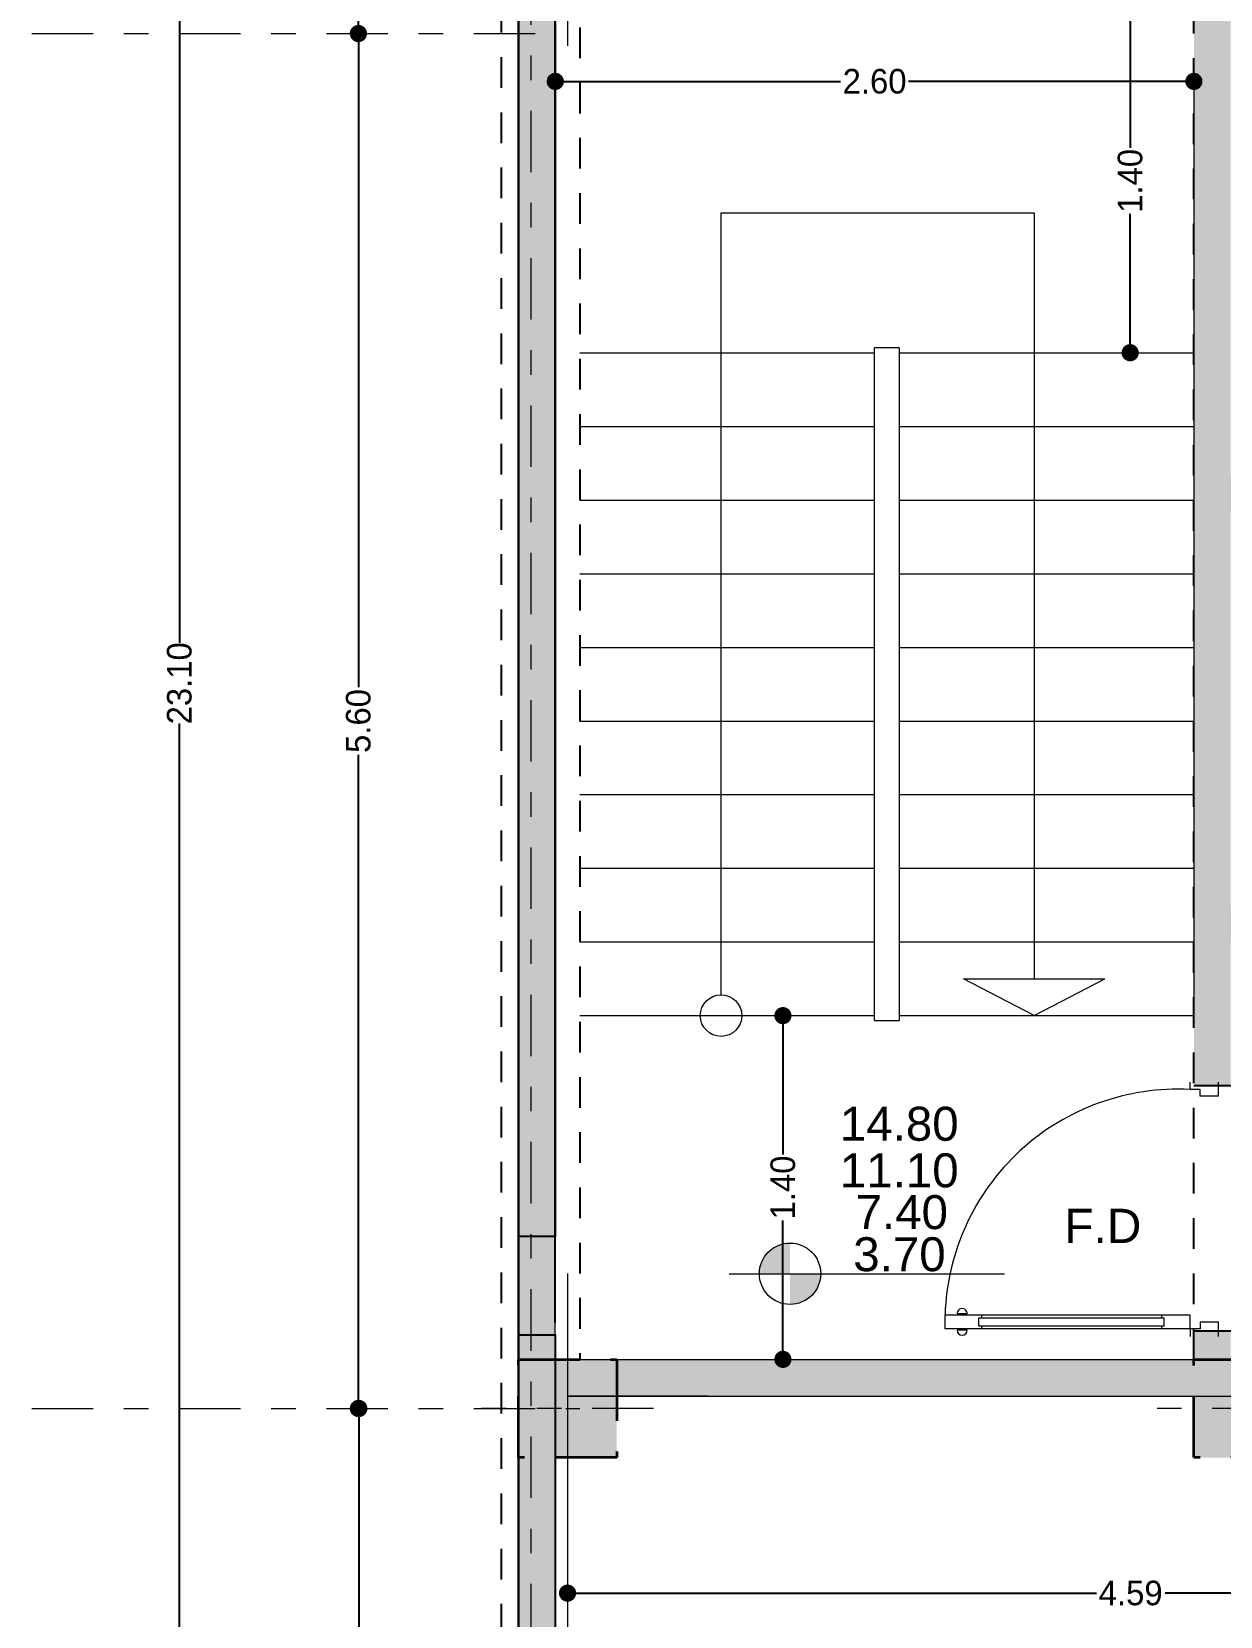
# Model space of a CAD drawing. Header units: inches. Extents: x 555 to 673, y 44 to 86.
# Drawn here: x 650.98 to 655.82, y 63.87 to 70.32 of the extents above; entities that cross this region are included whole.
import ezdxf

# ---------------------------------------------------------------- set-up
doc = ezdxf.new("R2010")
doc.units = ezdxf.units.IN
doc.header["$MEASUREMENT"] = 0
doc.linetypes.add('DASHDOT2', pattern=[0.5, 0.25, -0.125, 0, -0.125])
doc.linetypes.add('HIDDEN2', pattern=[0.1875, 0.125, -0.0625])
for name, color, linetype, lineweight in [('ax', 252, 'DASHDOT2', 0), ('column', 173, 'Continuous', 35), ('cul', 173, 'Continuous', 35), ('dim', 142, 'Continuous', 5), ('door', 17, 'Continuous', 0), ('MUEBLE', 136, 'Continuous', 0)]:
    doc.layers.add(name, color=color, linetype=linetype, lineweight=lineweight)
doc.layers.add('text', color=252, linetype='Continuous')
doc.styles.add('Roman', font='BOD_CR.TTF')
doc.styles.get("Standard").update_dxf_attribs({"font": 'arial.ttf'})
doc.dimstyles.new('Dakheli', dxfattribs={"dimtxt": 0.1, "dimasz": 0.07, "dimexe": 0, "dimexo": 0.2135, "dimgap": 0.05, "dimtad": 0, "dimzin": 4, "dimdsep": 46, "dimtxsty": 'Roman', "dimblk": 'DOT', "dimcen": 0.092, "dimse1": 1, "dimse2": 1, "dimclrd": 251, "dimclre": 252, "dimclrt": 1, "dimadec": 0, "dimazin": 0, "dimtfac": 1, "dimtmove": 2, "dimatfit": 3, "dimldrblk": 'ORIGIN2', "dimfxl": 1, "dimfxlon": 1, "dimtolj": 1, "dimtzin": 0, "dimarcsym": 0})

# ---------------------------------------------------------------- blocks, each defined once
blk = doc.blocks.new('c40')
at = {"layer": 'cul', "linetype": 'DASHDOT2', "lineweight": 9}
h = blk.add_hatch(color=253, dxfattribs=at)
h.set_gradient(color1=(173, 173, 173), color2=(173, 173, 173), one_color=1, tint=0.6800000071525574, name='SPHERICAL')
h.paths.add_polyline_path([(0, 0.4), (-0.3999999999999986, 0.4), (-0.3999999999999986, 0), (0, 0)])
at = {"layer": 'cul', "color": 7, "linetype": 'DASHDOT2', "lineweight": 9}
for p, q in [((-0.2000000000000028, -0.15), (-0.2000000000000028, 0.55)), ((-0.5499999999999972, 0.2), (0.1499999999999986, 0.2))]:
    blk.add_line(p, q, dxfattribs=at)
at = {"layer": 'cul', "color": 7, "linetype": 'DASHDOT2'}
blk.add_lwpolyline([(0, 0.4), (-0.3999999999999986, 0.4), (-0.3999999999999986, 0), (0, 0)], close=True, dxfattribs=at)
blk = doc.blocks.new('_Dot')
at = {"color": 0, "linetype": 'ByBlock', "lineweight": -2}
blk.add_line((-0.5, 0), (-1, 0), dxfattribs=at)
at = {"color": 0, "linetype": 'ByBlock', "const_width": 0.5}
blk.add_lwpolyline([(-0.25, 0, 1), (0.25, 0, 1)], format="xyb", close=True, dxfattribs=at)
blk = doc.blocks.new('*D117')
at = {"layer": 'Defpoints', "color": 0, "transparency": 16777216}
for p in [(655.4524267860513, 70.41677466344007), (655.487767538618, 70.41677466344007), (655.4877675386181, 69.01677466344)]:
    blk.add_point(p, dxfattribs=at)
at = {"layer": 'dim', "color": 251, "lineweight": -2, "transparency": 16777216}
for p, q in [((655.4524267860513, 70.34677466344007), (655.4524267860513, 69.85167246813344)), ((655.4524267860513, 69.08677466344001), (655.4524267860513, 69.58187685874663))]:
    blk.add_line(p, q, dxfattribs=at)
at = {"layer": 'dim', "color": 251, "lineweight": -2, "transparency": 16777216, "xscale": 0.07, "yscale": 0.07, "zscale": 0.07}
for p, rotation in [((655.4524267860513, 70.41677466344007), 90), ((655.4524267860513, 69.01677466344), 270)]:
    blk.add_blockref('_Dot', p, dxfattribs=dict(at, rotation=rotation))
at = {"layer": 'dim', "color": 1, "transparency": 16777216, "insert": (655.4524267860512, 69.71677466343984), "char_height": 0.1, "attachment_point": 5, "rotation": 90, "style": 'Roman'}
blk.add_mtext('\\A1;1.40', dxfattribs=at)
blk = doc.blocks.new('_Origin2')
at = {"color": 0, "linetype": 'ByBlock', "lineweight": -2}
blk.add_line((-0.5, 0), (-1, 0), dxfattribs=at)
for radius in [0.5, 0.25]:
    blk.add_circle((0, 0), radius, dxfattribs=at)
blk = doc.blocks.new('*D118')
at = {"layer": 'Defpoints', "color": 0, "transparency": 16777216}
for p in [(654.0386738417766, 66.31677466344004), (654.0386738417785, 66.31677466344004), (653.873747822819, 64.91677466344012)]:
    blk.add_point(p, dxfattribs=at)
at = {"layer": 'dim', "color": 251, "lineweight": -2, "transparency": 16777216}
for p, q in [((654.0386738417785, 66.24677466344005), (654.0386738417785, 65.75167246813349)), ((654.0386738417785, 64.98677466344012), (654.0386738417785, 65.48187685874667))]:
    blk.add_line(p, q, dxfattribs=at)
at = {"layer": 'dim', "color": 251, "lineweight": -2, "transparency": 16777216, "xscale": 0.07, "yscale": 0.07, "zscale": 0.07}
for p, rotation in [((654.0386738417785, 66.31677466344004), 90), ((654.0386738417785, 64.91677466344012), 270)]:
    blk.add_blockref('_Dot', p, dxfattribs=dict(at, rotation=rotation))
at = {"layer": 'dim', "color": 1, "transparency": 16777216, "insert": (654.0386738417784, 65.61677466343988), "char_height": 0.1, "attachment_point": 5, "rotation": 90, "style": 'Roman'}
blk.add_mtext('\\A1;1.40', dxfattribs=at)
blk = doc.blocks.new('*D119')
at = {"layer": 'Defpoints', "color": 0, "transparency": 16777216}
for p in [(653.1118643836978, 70.12182340032452), (653.1118643836978, 69.86428530591698), (655.7118643836978, 69.86428530591698)]:
    blk.add_point(p, dxfattribs=at)
at = {"layer": 'dim', "color": 251, "lineweight": -2, "transparency": 16777216}
for p, q in [((653.1818643836978, 70.12182340032452), (654.2737114692392, 70.12182340032452)), ((655.6418643836979, 70.12182340032452), (654.5500172981566, 70.12182340032452))]:
    blk.add_line(p, q, dxfattribs=at)
at = {"layer": 'dim', "color": 251, "lineweight": -2, "transparency": 16777216, "xscale": 0.07, "yscale": 0.07, "zscale": 0.07, "rotation": 180}
blk.add_blockref('_Dot', (653.1118643836978, 70.12182340032452), dxfattribs=at)
at = {"layer": 'dim', "color": 251, "lineweight": -2, "transparency": 16777216, "xscale": 0.07, "yscale": 0.07, "zscale": 0.07}
blk.add_blockref('_Dot', (655.7118643836978, 70.12182340032452), dxfattribs=at)
at = {"layer": 'dim', "color": 1, "transparency": 16777216, "insert": (654.4118643836979, 70.12182340032452), "char_height": 0.1, "attachment_point": 5, "style": 'Roman'}
blk.add_mtext('\\A1;2.60', dxfattribs=at)
blk = doc.blocks.new('*D130')
at = {"layer": 'Defpoints', "color": 0, "transparency": 16777216}
for p in [(657.747093761122, 64.76677466344003), (653.161864383698, 64.71677466344008), (653.161864383698, 63.96469440563331)]:
    blk.add_point(p, dxfattribs=at)
at = {"layer": 'dim', "color": 251, "lineweight": -2, "transparency": 16777216}
for p, q in [((653.231864383698, 63.96469440563331), (655.3146986030687, 63.96469440563331)), ((657.677093761122, 63.96469440563331), (655.5942595417515, 63.96469440563331))]:
    blk.add_line(p, q, dxfattribs=at)
at = {"layer": 'dim', "color": 251, "lineweight": -2, "transparency": 16777216, "xscale": 0.07, "yscale": 0.07, "zscale": 0.07, "rotation": 180}
blk.add_blockref('_Dot', (653.161864383698, 63.96469440563331), dxfattribs=at)
at = {"layer": 'dim', "color": 251, "lineweight": -2, "transparency": 16777216, "xscale": 0.07, "yscale": 0.07, "zscale": 0.07}
blk.add_blockref('_Dot', (657.747093761122, 63.96469440563331), dxfattribs=at)
at = {"layer": 'dim', "color": 1, "transparency": 16777216, "insert": (655.4544790724101, 63.96469440563331), "char_height": 0.1, "attachment_point": 5, "style": 'Roman'}
blk.add_mtext('\\A1;4.59', dxfattribs=at)
blk = doc.blocks.new('*D90')
at = {"layer": 'Defpoints', "color": 0, "transparency": 16777216}
for p in [(651.5815140431293, 79.22073803354397), (652.741864383698, 79.22073803354397), (652.8118643836981, 56.11995821602527)]:
    blk.add_point(p, dxfattribs=at)
at = {"layer": 'dim', "color": 251, "lineweight": -2, "transparency": 16777216}
for p, q in [((651.5815140431293, 79.15073803354397), (651.5815140431293, 67.8346933178202)), ((651.5815140431293, 56.18995821602528), (651.5815140431293, 67.50600293174905))]:
    blk.add_line(p, q, dxfattribs=at)
at = {"layer": 'dim', "color": 251, "lineweight": -2, "transparency": 16777216, "xscale": 0.07, "yscale": 0.07, "zscale": 0.07}
for p, rotation in [((651.5815140431293, 79.22073803354397), 90), ((651.5815140431293, 56.11995821602527), 270)]:
    blk.add_blockref('_Dot', p, dxfattribs=dict(at, rotation=rotation))
at = {"layer": 'dim', "color": 1, "transparency": 16777216, "insert": (651.5815140431292, 67.67034812478443), "char_height": 0.1, "attachment_point": 5, "rotation": 90, "style": 'Roman'}
blk.add_mtext('\\A1;23.10', dxfattribs=at)
blk = doc.blocks.new('*D99')
at = {"layer": 'Defpoints', "color": 0, "transparency": 16777216}
for p in [(652.3103766946068, 70.61677466343994), (652.2221431375895, 70.31677466344009), (652.3103766946095, 70.31677466344009)]:
    blk.add_point(p, dxfattribs=at)
at = {"layer": 'dim', "color": 251, "lineweight": -2, "transparency": 16777216}
blk.add_line((652.3103766946095, 70.54677466343995), (652.3103766946095, 70.38677466344008), dxfattribs=at)
at = {"layer": 'dim', "color": 251, "lineweight": -2, "transparency": 16777216, "xscale": 0.07, "yscale": 0.07, "zscale": 0.07}
for p, rotation in [((652.3103766946095, 70.61677466343994), 90), ((652.3103766946095, 70.31677466344009), 270)]:
    blk.add_blockref('_Dot', p, dxfattribs=dict(at, rotation=rotation))
at = {"layer": 'dim', "color": 1, "transparency": 16777216, "insert": (652.4416446345246, 70.46677466343988), "char_height": 0.1, "attachment_point": 5, "rotation": 90, "style": 'Roman'}
blk.add_mtext('\\A1;.30', dxfattribs=at)
blk = doc.blocks.new('*D100')
at = {"layer": 'Defpoints', "color": 0, "transparency": 16777216}
for p in [(652.3103766946075, 70.31677466344014), (652.2475863735845, 64.7167746634401), (652.310066327188, 64.7167746634401)]:
    blk.add_point(p, dxfattribs=at)
at = {"layer": 'dim', "color": 251, "lineweight": -2, "transparency": 16777216}
for p, q in [((652.310066327188, 70.24677466344015), (652.310066327188, 67.65485187767177)), ((652.310066327188, 64.78677466344008), (652.310066327188, 67.37869744920849))]:
    blk.add_line(p, q, dxfattribs=at)
at = {"layer": 'dim', "color": 251, "lineweight": -2, "transparency": 16777216, "xscale": 0.07, "yscale": 0.07, "zscale": 0.07}
for p, rotation in [((652.310066327188, 70.31677466344014), 90), ((652.310066327188, 64.7167746634401), 270)]:
    blk.add_blockref('_Dot', p, dxfattribs=dict(at, rotation=rotation))
at = {"layer": 'dim', "color": 1, "transparency": 16777216, "insert": (652.3100663271878, 67.51677466343993), "char_height": 0.1, "attachment_point": 5, "rotation": 90, "style": 'Roman'}
blk.add_mtext('\\A1;5.60', dxfattribs=at)
blk = doc.blocks.new('*D137')
at = {"layer": 'Defpoints', "color": 0, "transparency": 16777216}
for p in [(652.3100663271849, 64.71677466344016), (651.2297597405222, 61.19235085237914), (652.3120104822281, 61.19235085237914)]:
    blk.add_point(p, dxfattribs=at)
at = {"layer": 'dim', "color": 251, "lineweight": -2, "transparency": 16777216}
for p, q in [((652.3120104822281, 64.64677466344017), (652.3120104822281, 63.0930941735039)), ((652.3120104822281, 61.26235085237913), (652.3120104822281, 62.81603134231541))]:
    blk.add_line(p, q, dxfattribs=at)
at = {"layer": 'dim', "color": 251, "lineweight": -2, "transparency": 16777216, "xscale": 0.07, "yscale": 0.07, "zscale": 0.07}
for p, rotation in [((652.3120104822281, 64.71677466344016), 90), ((652.3120104822281, 61.19235085237914), 270)]:
    blk.add_blockref('_Dot', p, dxfattribs=dict(at, rotation=rotation))
at = {"layer": 'dim', "color": 1, "transparency": 16777216, "insert": (652.3120104822281, 62.95456275790946), "char_height": 0.1, "attachment_point": 5, "rotation": 90, "style": 'Roman'}
blk.add_mtext('\\A1;3.52', dxfattribs=at)

msp = doc.modelspace()

# ---------------------------------------------------------------- hatches: boundary and pattern name
h = msp.add_hatch(color=256)
h.dxf.hatch_style = 1
edge = h.paths.add_edge_path()
edge.add_line((657.189172881914, 70.61677466344001), (656.1118643836979, 70.61677466343998))
edge.add_line((656.1118643836979, 70.61677466343998), (656.1118643836979, 70.51677466344002))
edge.add_line((656.1118643836979, 70.51677466344002), (657.1642904471677, 70.51677466343999))
edge.add_arc((657.176157596775, 70.02389162083978), 0.4930258846375553, 9.8848544415103, 91.37924454104888, ccw=False)
edge.add_line((657.661864383698, 70.10852872889313), (657.661864383698, 69.41677466343992))
edge.add_line((657.661864383698, 69.41677466343992), (657.761864383703, 69.41677466343992))
edge.add_line((657.761864383703, 69.41677466343992), (657.761864383703, 69.42742707005027))
edge.add_line((657.761864383703, 69.42742707005027), (657.7618643836979, 70.11677466344))
edge.add_arc((657.176157596775, 70.02389162083979), 0.5930258846375658, 9.011088648704686, 88.74241444328445)
h.paths.add_polyline_path([(655.7118643836978, 70.61677466344005), (655.561864383698, 70.61677466344005), (653.361864383698, 70.61677466343991), (653.361864383698, 70.41677466343992), (655.7118643836978, 70.41677466344001)])
h.paths.add_polyline_path([(655.8618643836978, 70.21677466344002), (655.8618643836978, 70.41677466344005), (655.7118643836978, 70.41677466344005), (655.7118643836978, 66.03266086901426), (655.8618643836979, 66.03266086901426), (655.8618643836979, 66.3252797618872), (655.8618643836979, 66.61677466343993), (656.2618643836978, 66.61677466343994), (656.2618643836978, 66.76677466343992), (655.8618643836979, 66.7667746634399), (655.8618643836978, 68.36677466343993), (655.9118643836982, 68.36677466343993), (655.9118643836982, 68.51677466343992), (655.8618643836978, 68.51677466343992)])
h.paths.add_polyline_path([(653.1118643836978, 70.4167746634399), (652.9618643836978, 70.4167746634399), (652.9618643836978, 65.4167746634401), (653.1118643836978, 65.4167746634401)])
h.paths.add_polyline_path([(657.7618643836979, 68.61677466343991), (657.661864383698, 68.61677466343991), (657.661864383698, 68.51677466343992), (655.9618643836978, 68.51677466343992), (655.9618643836978, 68.36677466343993), (657.6118643836979, 68.36677466343993), (657.6118643836979, 66.76677466343992), (657.2118643836978, 66.7667746634399), (657.2118643836978, 66.61677466343993), (657.6118643836979, 66.61677466343993), (657.6118643836979, 66.21677466344006), (657.7618643836979, 66.21677466344006), (657.7618643836979, 67.0167746634399)])
h.paths.add_polyline_path([(657.747093761122, 65.01677466344009), (657.6118643836979, 65.01677466344009), (657.6118643836979, 64.9167746634401), (656.1118643836979, 64.9167746634401), (656.1118643836979, 64.76677466344003), (657.747093761122, 64.76677466344003)])
h.paths.add_polyline_path([(655.7118643836978, 64.9167746634401), (653.361864383698, 64.9167746634401), (653.361864383698, 64.76677466344003), (653.7317877066708, 64.76677466344003), (655.7118643836978, 64.76677466344003)])
h.paths.add_polyline_path([(653.1118643836979, 65.4167746634401), (652.9618643836978, 65.4167746634401), (652.9618643836978, 65.01677466344009), (653.1118643836978, 65.01677466344009)])
h.paths.add_polyline_path([(653.1118643836979, 76.71264098650079), (652.9618643836978, 76.71264098650079), (652.9618643836978, 71.01677466343992), (653.1118643836979, 71.01677466343992)])
h.paths.add_polyline_path([(653.1118643836979, 71.01677466343992), (652.9618643836978, 71.01677466343992), (652.9618643836978, 70.8167746634399), (653.1118643836979, 70.8167746634399)])
h.paths.add_polyline_path([(657.0575176563322, 73.96827125122418), (656.9032021026763, 73.9682712512242), (656.9032021026762, 74.66702894027286), (656.8032021026759, 74.66703304351942), (656.8032021026759, 73.96827125122418), (656.159159805285, 73.9682712512242), (656.159159805285, 73.86823218668083), (656.5118505008232, 73.86823218668083), (656.5118505008232, 73.76833518163635), (656.6118643837038, 73.76833518163635), (656.6118643837038, 73.86823218668083), (657.0575176563322, 73.86823218668081)])
h.paths.add_polyline_path([(656.9032021026759, 76.91132604372302), (656.8032021026758, 76.91133014696958), (656.8032021026759, 74.66703304351942), (656.9032021026762, 74.66702894027286)])
edge = h.paths.add_edge_path()
edge.add_line((656.9032021026759, 77.11264098650082), (656.0939724357399, 77.1126409865008))
edge.add_arc((656.0778971214814, 77.11383813734415), 0.0161198293617292, 184.259033887803, 355.74096611219704, ccw=False)
edge.add_line((656.0618218072229, 77.1126409865008), (655.9118643836982, 77.1126409865008))
edge.add_line((655.9118643836982, 77.1126409865008), (655.9118643836982, 76.96264098650082))
edge.add_line((655.9118643836982, 76.96264098650082), (656.8032021026758, 76.96264098650084))
edge.add_line((656.8032021026758, 76.96264098650084), (656.8032021026758, 76.91133014696958))
edge.add_line((656.8032021026758, 76.91133014696958), (656.9032021026759, 76.91132604372301))
edge.add_line((656.9032021026759, 76.91132604372301), (656.9032021026759, 77.11264098650082))
h.paths.add_polyline_path([(655.8591598052792, 77.60832034287375), (655.8591598052792, 78.4219836352627), (655.7091598052793, 78.42198363526269), (655.7091598052793, 77.60832034287375), (655.7091598052793, 77.11471613576016), (655.7118643836978, 77.1126409865008), (655.8591598052792, 77.1126409865008)])
h.paths.add_polyline_path([(658.5303150656716, 79.70472277944475), (658.5303150656716, 79.85568898451034), (656.0922162305613, 79.57851429541552), (655.9149012468488, 79.55835674278131), (655.9149012468488, 79.53562045752315), (656.1149012468488, 79.53562045752317), (656.1149012468488, 79.43012703105816)])
h.paths.add_polyline_path([(661.6990451005062, 80.06495910357675), (661.6990451005062, 80.0953579218594), (660.6385037998997, 80.0953579218594), (658.5303150656716, 79.85568898451034), (658.5303150656716, 79.70472277944474)])
h.paths.add_polyline_path([(663.701352352813, 80.44355713477603), (663.4334904952866, 80.41310532289248), (662.5690556240003, 80.31483224911831), (662.5690556240003, 80.16386604405272), (663.6959896684702, 80.29198127420999)])
h.paths.add_polyline_path([(662.375980121247, 80.29288250627901), (662.169681663753, 80.2694295149592), (662.169681663753, 80.11846330989361), (662.375980121247, 80.14191630121343)])
h.paths.add_polyline_path([(662.0391328221399, 80.25458810079473), (661.6990451005062, 80.21592530864237), (661.6990451005062, 80.0953579218594), (661.966440812884, 80.0953579218594), (662.0391328221399, 80.10362189572913)])
h.paths.add_polyline_path([(661.6990451005062, 80.21592530864237), (660.6385037998997, 80.0953579218594), (661.6990451005062, 80.0953579218594)])
h.paths.add_polyline_path([(662.169681663753, 80.2694295149592), (662.0391328221399, 80.25458810079473), (662.0391328221399, 80.10362189572913), (662.169681663753, 80.11846330989361)])
h.paths.add_polyline_path([(656.6118505007018, 70.81569660369405), (656.5206747035865, 70.81569660369405), (656.5206747035865, 70.61677466344), (656.6118505007018, 70.61677466344)])
h.paths.add_polyline_path([(656.6118505007018, 71.09550587133593), (656.5206747035865, 71.09550587133593), (656.5206747035865, 70.81569660369405), (656.6118505007018, 70.81569660369405)])
h.paths.add_polyline_path([(656.611864383698, 72.86696151374977), (656.5118505008174, 72.86696151374977), (656.5118505008174, 72.06696151374985), (655.9118643836982, 72.06696151374985), (655.9118643836982, 71.96696151374978), (656.5206747035863, 71.96696151374977), (656.5206747035865, 71.91695400956868), (656.6118505007018, 71.91695400956868), (656.6118505007018, 71.9669540095687)])
h.paths.add_polyline_path([(655.9118643836982, 72.06696151374985), (653.161864383698, 72.06696151374982), (653.161864383698, 71.96696151374982), (655.9118643836982, 71.96696151374978)])
h = msp.add_hatch(color=256)
h.dxf.hatch_style = 1
h.paths.add_polyline_path([(663.0172699122638, 70.21677466343998), (662.8684344245205, 70.21677466343998), (662.8684344245205, 66.72158088246724), (663.0157335836194, 66.72158088246724)])
h.paths.add_polyline_path([(663.3430714392197, 72.3882630595285), (663.1930714392197, 72.38826305952851), (663.1930714392197, 71.7662824748865), (658.1533340502617, 71.7662824748863), (658.1533340502617, 71.81628247488628), (658.0532021026763, 71.81628247488628), (658.0532021026763, 71.66696151374978), (659.2618999768765, 71.66678895420027), (659.2618928518318, 71.61688139256553), (659.3617462230033, 71.61688139256553), (659.3617630955536, 71.66677469725886), (663.3430714392197, 71.66620630644024), (663.3430714392197, 71.7662824748865)])
h.paths.add_polyline_path([(663.1930714392198, 74.766796456333), (663.1930714392198, 74.38826305952847), (663.3430714392197, 74.38826305952848), (663.3430714392197, 74.8667964563329), (663.3430714392197, 75.41910155344601), (663.1930714392197, 75.41910155344603), (663.1930714392198, 74.8667964563329), (658.0532021026761, 74.86679645633275), (658.0532021026763, 72.86679645633274), (658.0532021026763, 72.71679645633272), (658.153334050261, 72.71679645633276), (658.153334050261, 72.76679645633274), (658.8533340502615, 72.76679645633283), (658.8533340502615, 72.81411740672527), (658.8533340502615, 72.84045693152903), (658.8344495670524, 72.86679645633284), (658.1533340502614, 72.86679645633275), (658.1533340502613, 74.76679645633274)])
h.paths.add_polyline_path([(653.5940180551587, 68.65361043646283), (654.0188098795343, 68.65361043646283), (654.0188098795343, 69.07199802162557), (653.5940180551587, 69.07199802162557)], flags=9)
h.paths.add_polyline_path([(654.2958651406999, 68.81970051973308), (654.6263647621988, 68.81970051973308), (654.6263647621988, 69.23808810489584), (654.2958651406999, 69.23808810489584)], flags=9)
h.paths.add_polyline_path([(654.8940180551587, 68.65361043646283), (655.3188098795343, 68.65361043646283), (655.3188098795343, 69.07199802162557), (654.8940180551587, 69.07199802162557)], flags=9)
h.paths.add_polyline_path([(655.607445334513, 69.19892833490091), (655.607445334513, 69.62372015927637), (655.1890577493502, 69.62372015927637), (655.1890577493502, 69.19892833490091)], flags=9)
h.paths.add_polyline_path([(654.2298566160341, 65.39892833490092), (654.2298566160341, 65.8237201592764), (653.8114690308714, 65.8237201592764), (653.8114690308714, 65.39892833490092)], flags=9)
h.paths.add_polyline_path([(657.436632059965, 65.54892833490094), (657.436632059965, 65.97372015927641), (657.0182444748021, 65.97372015927641), (657.0182444748021, 65.54892833490094)], flags=9)
h.paths.add_polyline_path([(656.5184730135237, 66.08387930768583), (656.9432648378993, 66.08387930768583), (656.9432648378993, 66.5022668928486), (656.5184730135237, 66.5022668928486)], flags=9)
h.paths.add_polyline_path([(657.4360357427817, 67.34892833490083), (657.4360357427817, 67.77372015927631), (657.017648157619, 67.77372015927631), (657.017648157619, 67.34892833490083)], flags=9)
h.paths.add_polyline_path([(656.5684730135237, 67.74614491379613), (656.9932648378993, 67.74614491379613), (656.9932648378993, 68.16453249895889), (656.5684730135237, 68.16453249895889)], flags=9)
h.paths.add_polyline_path([(657.9474472225673, 60.30603865774918), (657.9474472225673, 60.73083048212466), (657.5290596374045, 60.73083048212466), (657.5290596374045, 60.30603865774918)], flags=9)
h.paths.add_polyline_path([(659.2811430348794, 76.20467306496252), (659.2811430348794, 76.629464889338), (658.8627554497166, 76.629464889338), (658.8627554497166, 76.20467306496252)], flags=9)
h.paths.add_polyline_path([(659.8356727285556, 77.47302667298764), (660.2604645529312, 77.47302667298764), (660.2604645529312, 77.89141425815042), (659.8356727285556, 77.89141425815042)], flags=9)
h.paths.add_polyline_path([(660.2114395558262, 73.05441607423933), (660.2114395558262, 73.4792078986148), (659.7930519706636, 73.4792078986148), (659.7930519706636, 73.05441607423933)], flags=25)
h.paths.add_polyline_path([(660.8119650460274, 73.59895018306533), (661.236756870403, 73.59895018306533), (661.236756870403, 74.01733776822807), (660.8119650460274, 74.01733776822807)], flags=25)
h.paths.add_polyline_path([(654.7454098518169, 73.83476854158232), (655.1702016761923, 73.83476854158232), (655.1702016761923, 74.25315612674508), (654.7454098518169, 74.25315612674508)], flags=9)
h.paths.add_polyline_path([(654.1132911757506, 74.50574371795263), (654.1132911757506, 74.9305355423281), (653.694903590588, 74.9305355423281), (653.694903590588, 74.50574371795263)], flags=9)
h.paths.add_polyline_path([(654.793201168791, 70.77347671842068), (654.793201168791, 71.19826854279616), (654.3748135836283, 71.19826854279616), (654.3748135836283, 70.77347671842068)], flags=9)
h.paths.add_polyline_path([(660.2208124247397, 70.77322854562381), (660.2208124247397, 71.19802036999928), (659.802424839577, 71.19802036999928), (659.802424839577, 70.77322854562381)], flags=9)
h.paths.add_polyline_path([(660.2573909181557, 68.80478753247849), (660.2573909181557, 69.22957935685398), (659.8390033329929, 69.22957935685398), (659.8390033329929, 68.80478753247849)], flags=9)
h.paths.add_polyline_path([(659.902131259913, 69.32409742430129), (660.3269230842884, 69.32409742430129), (660.3269230842884, 69.74248500946405), (659.902131259913, 69.74248500946405)], flags=9)
h.paths.add_polyline_path([(660.5406833400044, 66.64892833490092), (660.5406833400044, 67.07372015927639), (660.1222957548416, 67.07372015927639), (660.1222957548416, 66.64892833490092)], flags=9)
h.paths.add_polyline_path([(661.0868329670677, 67.13327637132731), (662.1498616164537, 67.13327637132731), (662.1498616164537, 67.54541825400123), (661.0868329670677, 67.54541825400123)], flags=9)
h.paths.add_polyline_path([(660.738275766536, 71.24193939019538), (661.8322730380231, 71.24193939019538), (661.8322730380231, 71.65408127286932), (660.738275766536, 71.65408127286932)], flags=9)
h.paths.add_polyline_path([(656.2121966350463, 69.6248228066146), (657.0111052298621, 69.6248228066146), (657.0111052298621, 70.03696468928854), (656.2121966350463, 70.03696468928854)], flags=9)
h.paths.add_polyline_path([(654.317743690594, 70.31054438380275), (654.4555218745714, 70.31054438380275), (654.4555218745714, 70.34792606162607), (654.317743690594, 70.34792606162607)], flags=9)
h.paths.add_polyline_path([(660.8225497051408, 72.02139936827818), (662.0562468402022, 72.02139936827818), (662.0562468402022, 72.43354125095212), (660.8225497051408, 72.43354125095212)], flags=9)
h.paths.add_polyline_path([(659.9964889930125, 77.22280292042366), (661.5095858552224, 77.22280292042366), (661.5095858552224, 77.6349448030976), (659.9964889930125, 77.6349448030976)], flags=9)
h.paths.add_polyline_path([(662.0646274311874, 52.47135890541874), (667.2485292047209, 52.47135890541874), (667.2485292047209, 53.29564267076662), (662.0646274311874, 53.29564267076662)], flags=9)
h.paths.add_polyline_path([(655.159807964295, 65.31467479304735), (655.5432066031287, 65.31467479304735), (655.5432066031287, 65.60193850532828), (655.159807964295, 65.60193850532828)], flags=9)
h.paths.add_polyline_path([(659.1162217976861, 56.45613721699596), (660.2102190691731, 56.45613721699596), (660.2102190691731, 56.8682790996699), (659.1162217976861, 56.8682790996699)], flags=9)
h.paths.add_polyline_path([(655.4826610659346, 58.8222567624479), (657.0268629758936, 58.8222567624479), (657.0268629758936, 59.23439864512184), (655.4826610659346, 59.23439864512184)], flags=9)
h.paths.add_polyline_path([(654.404490133925, 62.39122790843565), (654.7218161912239, 62.39122790843565), (654.7218161912239, 62.80336979110959), (654.404490133925, 62.80336979110959)], flags=9)
h.paths.add_polyline_path([(659.8506401343391, 59.28056749315974), (660.7427274467537, 59.28056749315974), (660.7427274467537, 59.69270937583367), (659.8506401343391, 59.69270937583367)], flags=9)
h.paths.add_polyline_path([(660.7564441492481, 63.96458105203778), (661.7417101792618, 63.96458105203778), (661.7417101792618, 64.37672293471172), (660.7564441492481, 64.37672293471172)], flags=9)
h.paths.add_polyline_path([(655.0385968249188, 70.57176358586916), (655.7133580800348, 70.57176358586916), (655.7133580800348, 70.9839054685431), (655.0385968249188, 70.9839054685431)], flags=9)
h = msp.add_hatch(color=256)
h.dxf.hatch_style = 1
h.paths.add_polyline_path([(653.7460897246846, 56.11995821602519), (653.7460897246846, 56.26995821602529), (653.1118643836976, 56.26995821602529), (653.1118643836976, 56.51995821602523), (652.9618643836978, 56.51995821602523), (652.9618643836977, 56.11995821602519)])
h.paths.add_polyline_path([(652.9618643836978, 56.51995821602523), (653.1118643836978, 56.51995821602523), (653.1118643836978, 57.49727544581044), (652.9618643836978, 57.49727544581044)])
h.paths.add_polyline_path([(652.9618643836978, 57.89727544581044), (653.1118643836978, 57.89727544581044), (653.1118643836978, 60.99342891212495), (652.9618643836978, 60.99342891212495)])
h.paths.add_polyline_path([(652.9618643836978, 61.39342891212496), (653.1118643836978, 61.39342891212496), (653.1118643836978, 65.01677466344009), (652.9618643836978, 65.01677466344009)])
h = msp.add_hatch(color=256)
h.dxf.hatch_style = 1
h.paths.add_polyline_path([(655.8618643836979, 65.03266086901428), (655.7118643836978, 65.03266086901428), (655.7118643836978, 65.01014274660848), (655.7118643836978, 64.9167746634401), (655.8618643836979, 64.9167746634401)])
at = {"layer": 'dim'}
h = msp.add_hatch(color=252, dxfattribs=at)
h.paths.add_polyline_path([(654.0675562979563, 65.3905801831836, 0.4142135623730951), (653.9426153799877, 65.26563926521499), (654.0675562979563, 65.26563926521499)])
h.paths.add_polyline_path([(654.1924972159254, 65.26563926521499), (654.0675562979563, 65.26563926521499), (654.0675562979563, 65.14069834724614, 0.4142135623730951)])

# ---------------------------------------------------------------- linework, layer by layer
at = {"linetype": 'HIDDEN2'}
for p, q in [((652.8918643836979, 79.22073803354391), (652.8918643836978, 56.11995821602519)), ((652.9618643836978, 70.5667746634399), (652.9618643836978, 65.4167746634401)), ((653.2118643836978, 70.5667746634399), (653.2118643836978, 64.9167746634401)), ((655.7118643836978, 64.9167746634401), (655.7118643836978, 70.51677466344))]:
    msp.add_line(p, q, dxfattribs=at)
for p, q in [((652.9618643836978, 77.1126409865008), (652.9618643836977, 56.11995821602523)), ((652.9618643836978, 77.1126409865008), (652.9618643836978, 62.8426409865009)), ((652.9618643836978, 77.1126409865008), (652.9618643836977, 56.11995821602523)), ((652.9618643836978, 77.1126409865008), (652.9618643836977, 56.11995821602523)), ((653.1118643836979, 65.06677466344007), (653.1118643836979, 76.71264098650079)), ((652.9618643836982, 67.63264098650086), (652.9618643836978, 74.63264098650085)), ((652.9618643836978, 64.91677466344004), (652.9618643836978, 70.3167746634399)), ((655.7118643836978, 66.03266086901426), (655.8618643836979, 66.03266086901426)), ((655.7118643836978, 64.9167746634401), (655.7118643836978, 65.03266086901428)), ((655.7118643836978, 65.03266086901428), (655.9118643836979, 65.03266086901428))]:
    msp.add_line(p, q)
at = {"lineweight": 5}
for p, q in [((655.7118643836978, 70.16677466343998), (655.7118643836978, 66.3167746634399)), ((653.7868643836977, 69.01677466343999), (653.7868643836977, 69.5862693900322)), ((653.7868643836977, 69.5862693900322), (655.0618643836978, 69.58626939003231)), ((655.0618643836978, 69.58626939003241), (655.0618643836978, 66.76677466343999)), ((655.0618643836978, 69.28626939003243), (655.0618643836978, 66.46677466343999)), ((653.2118643836978, 69.01677466343999), (654.4118643836975, 69.01677466343999)), ((653.7868643836977, 66.70140889218366), (653.7868643836977, 69.01677466343999)), ((654.2618643836979, 69.01677466343999), (654.3618643836978, 69.01677466343999)), ((654.4118643836977, 66.29677466343993), (654.4118643836975, 69.03677466343997)), ((654.5118643836977, 69.03677466343997), (654.4118643836977, 69.03677466343997)), ((654.5118643836977, 69.03677466343997), (654.5118643836977, 66.2967746634399)), ((654.5118643836977, 69.01677466343999), (655.7118643836978, 69.01677466343999)), ((653.2118643836978, 68.71677466343992), (654.4118643836975, 68.71677466343992)), ((653.7868643836977, 66.40140889218367), (653.7868643836977, 68.71677466343999)), ((654.2618643836979, 68.71677466344003), (654.3618643836978, 68.71677466344003)), ((654.5118643836977, 68.71677466344003), (655.7118643836978, 68.71677466344003)), ((653.2118643836978, 68.41677466343985), (654.4118643836975, 68.41677466343985)), ((654.2618643836979, 68.41677466343997), (654.3618643836978, 68.41677466344008)), ((654.5118643836977, 68.41677466343997), (655.7118643836978, 68.41677466343997)), ((653.2118643836978, 68.11677466344001), (654.4118643836977, 68.11677466344001)), ((654.2618643836979, 68.11677466344001), (654.3618643836978, 68.11677466344001)), ((654.5118643836977, 68.11677466343991), (655.7118643836978, 68.11677466344015)), ((653.2118643836978, 67.81677466343994), (654.4118643836977, 67.81677466343994)), ((654.2618643836979, 67.81677466343994), (654.3618643836978, 67.81677466343994)), ((654.5118643836977, 67.81677466344006), (655.7118643836978, 67.81677466343992)), ((653.2118643836978, 67.51677466343997), (654.4118643836977, 67.5167746634401)), ((654.2618643836979, 67.51677466343997), (654.3618643836978, 67.51677466343997)), ((654.5118643836977, 67.5167746634401), (655.7118643836978, 67.5167746634401)), ((653.2118643836978, 67.2167746634398), (654.4118643836977, 67.21677466344003)), ((654.2618643836979, 67.21677466344003), (654.3618643836978, 67.21677466343992)), ((654.5118643836977, 67.21677466344003), (655.7118643836978, 67.21677466343992)), ((653.2118643836978, 66.91677466343985), (654.4118643836977, 66.91677466343985)), ((654.2618643836979, 66.91677466343997), (654.3618643836978, 66.91677466343985)), ((654.5118643836977, 66.91677466344008), (655.7118643836978, 66.91677466343997)), ((653.2118643836978, 66.61677466343995), (654.4118643836977, 66.61677466344001)), ((654.5118643836977, 66.61677466344001), (655.7118643836978, 66.61677466344005)), ((654.7743643836978, 66.46677466343999), (655.3493643836977, 66.46677466343999)), ((655.0618643836978, 66.31677466344013), (654.7743643836978, 66.46677466343999)), ((655.0618643836978, 66.31677466344013), (655.3493643836974, 66.46677466343999)), ((653.2118643836978, 66.31677466343996), (654.4118643836977, 66.31677466344001)), ((654.4118643836977, 66.2967746634399), (654.5118643836977, 66.2967746634399)), ((654.5118643836977, 66.31677466344001), (655.7118643836978, 66.31677466344004)), ((653.1118643836976, 56.26995821602529), (653.1118643836978, 65.42265172668738)), ((653.161864383698, 64.9167746634401), (657.6118643836979, 64.9167746634401)), ((653.161864383698, 64.76677466344003), (657.747093761122, 64.76677466344003))]:
    msp.add_line(p, q, dxfattribs=at)
for points in [[(653.1118643836978, 65.4167746634401), (652.9618643836981, 65.4167746634401), (652.9618643836981, 70.61677466343991), (653.1118643836978, 70.61677466343991)], [(653.1118643836978, 61.39342891212496), (652.9618643836978, 61.39342891212496), (652.9618643836978, 65.01677466344009), (653.1118643836978, 65.01677466344009)]]:
    msp.add_lwpolyline(points, close=True)
msp.add_circle((653.7868643836977, 66.3167746634399), 0.0846342287437665, dxfattribs=at)
at = {"layer": 'ax'}
for p, q in [((653.011864383698, 82.00214603618254), (653.011864383698, 56.11995821602524)), ((650.9801385495937, 70.31677466344006), (653.0618643836979, 70.31677466344004)), ((650.9801385495936, 64.71677466344009), (653.211864383698, 64.71677466344009))]:
    msp.add_line(p, q, dxfattribs=at)
at = {"layer": 'dim', "color": 252}
msp.add_line((653.8203640462361, 65.26563926521474), (654.940823093076, 65.26563926521474), dxfattribs=at)
msp.add_circle((654.0675562979563, 65.26563926521474), 0.12494091796875, dxfattribs=at)
at = {"layer": 'door', "lineweight": 9}
for p, q in [((655.6967555769586, 66.01569204061123), (655.6967555769586, 66.04612200725511)), ((655.8118643837043, 65.98856760388576), (655.8118643837043, 66.04612200725511)), ((655.7367624866602, 66.01569204061123), (655.6967555769586, 66.01569204061123)), ((655.7367624866602, 65.98856760388632), (655.7367624866602, 66.01569204061123)), ((655.8118643837043, 65.98856760388576), (655.7367624866602, 65.98856760388632)), ((654.6986144882529, 65.04057271326074), (654.6986144882529, 65.09812711662993)), ((654.6986144882529, 65.09812711662993), (655.6967555769595, 65.09812711662246)), ((654.7890142965688, 65.10284537762752), (654.7474208487884, 65.10284537762789)), ((654.8362084344415, 65.0520835939332), (654.8362084344415, 65.08661623595466)), ((654.8362084344415, 65.08661623595466), (655.5902421484664, 65.0866162359491)), ((654.8482559370134, 65.08661623595466), (654.8482559370134, 65.0981271166286)), ((655.5816467702209, 65.08661623594963), (655.5816467702209, 65.0981271166234)), ((655.5902421484664, 65.05208359392762), (655.5902421484664, 65.0866162359491)), ((655.6967555769595, 65.04057271325274), (655.6967555769595, 65.09812711662246)), ((655.8118643836979, 65.06769714997765), (655.7367624866527, 65.0676971499782)), ((655.7367624866527, 65.0676971499782), (655.7367624866527, 65.04057271325274)), ((655.8118643836979, 65.01014274660848), (655.8118643836979, 65.06769714997765)), ((655.6967555769622, 65.04057271325237), (654.6986144882529, 65.04057271326074)), ((654.7890142965679, 65.03585445226184), (654.7474208487876, 65.03585445226184)), ((655.5902421484664, 65.05208359392762), (654.8362084344415, 65.0520835939332)), ((654.8482559370134, 65.04057271325927), (654.8482559370134, 65.0520835939332)), ((655.5816467702209, 65.04057271325424), (655.5816467702209, 65.05208359392799)), ((655.6967555769622, 65.04057271325237), (655.6967555769613, 65.01014274660848)), ((655.7367624866527, 65.04057271325274), (655.6967555769622, 65.04057271325237))]:
    msp.add_line(p, q, dxfattribs=at)
for centre, radius, start, end in [((655.6465421782341, 65.06863594445983), 0.9483863319700757, 86.96499031020463, 178.2180340664232), ((654.7682175726795, 65.10284537762752), 0.0207967238900007, 359.9999999996352, 179.9999999996352), ((654.7682175726777, 65.03585445226184), 0.0207967238900007, 179.9999999996352, 359.9999999996352)]:
    msp.add_arc(centre, radius, start, end, dxfattribs=at)
at = {"layer": 'MUEBLE', "lineweight": 5}
for p, q in [((653.161864383698, 65.26677466344003), (653.161864383698, 60.96977204993581)), ((653.7317877066708, 64.76677466344003), (653.161864383698, 64.76677466344003))]:
    msp.add_line(p, q, dxfattribs=at)

# ---------------------------------------------------------------- block references
at = {"layer": 'column', "xscale": -1, "rotation": 90}
for p in [(653.361864383698, 70.4167746634399), (656.1118643836979, 70.41677466344005), (653.361864383698, 64.51677466344007), (656.1118643836979, 64.51677466344007)]:
    msp.add_blockref('c40', p, dxfattribs=at)

# ---------------------------------------------------------------- texts
at = {"layer": 'dim', "color": 252, "char_height": 0.1383960937499999, "attachment_point": 1}
for s, width, gutter_width, insert in [('{\\fArial|b0|i0|c178|p34;14.80}', 0.332684519715283, 0.5732564068098603, (654.2703746977155, 65.94558621334761)), ('{\\fArial|b0|i0|c178|p34;11.10}', 0.332684519715283, 0.5732564068098603, (654.2703746977155, 65.75594732196203)), ('7.40', 0.332684519715283, 0.5732564068098603, (654.3343579292401, 65.58571098619029)), ('3.70', 0.3603688126864998, 0.6209598536890033, (654.3249698783156, 65.4141831185074))]:
    msp.add_mtext_dynamic_manual_height_columns(s, width=width, gutter_width=gutter_width, heights=[0], dxfattribs=dict(at, insert=insert))
at = {"layer": 'text', "lineweight": 5, "insert": (655.4979918082961, 65.39079349602017), "char_height": 0.1394003979489753, "attachment_point": 9}
msp.add_mtext_dynamic_manual_height_columns('F.D', width=1.123114464769969, gutter_width=12.5, heights=[0], dxfattribs=at)

# ---------------------------------------------------------------- dimensions: what is measured, and where the dimension line sits
at = {"layer": 'dim'}
for base, p1, p2, picture, middle in [((651.5815140431293, 79.22073803354397), (652.8118643836978, 56.11995821602524), (652.7418643836978, 79.22073803354392), '*D90', (651.5815140431292, 67.67034812478443)), ((655.4524267860513, 70.41677466344007), (655.4877675386178, 69.01677466343999), (655.4877675386177, 70.41677466344004), '*D117', (655.4524267860512, 69.71677466343984)), ((652.310066327188, 64.7167746634401), (652.3103766946072, 70.31677466344011), (652.2475863735843, 64.71677466344008), '*D100', (652.3100663271878, 67.51677466343993)), ((654.0386738417785, 66.31677466344004), (653.8737478228187, 64.9167746634401), (654.0386738417764, 66.31677466344001), '*D118', (654.0386738417784, 65.61677466343988)), ((652.3120104822281, 61.19235085237914), (652.3100663271847, 64.71677466344013), (651.229759740522, 61.1923508523791), '*D137', (652.3120104822281, 62.95456275790946))]:
    dim = msp.add_linear_dim(base=base, p1=p1, p2=p2, angle=90, dimstyle='Dakheli', dxfattribs=at)
    dim.commit()
    dim.dimension.update_dxf_attribs({"geometry": picture, "text_midpoint": middle})
dim = msp.add_linear_dim(base=(652.3103766946095, 70.31677466344009), p1=(652.3103766946065, 70.61677466343991), p2=(652.2221431375893, 70.31677466344006), angle=90, dimstyle='Dakheli', dxfattribs=at)
dim.commit()
dim.dimension.update_dxf_attribs({"geometry": '*D99', "text_midpoint": (652.4416446345246, 70.46677466343988), "dimtype": 160})
for base, p1, p2, picture, middle in [((653.1118643836978, 70.12182340032452), (655.7118643836978, 69.86428530591698), (653.1118643836978, 69.86428530591698), '*D119', (654.4118643836979, 70.12182340032452)), ((653.161864383698, 63.96469440563331), (657.747093761122, 64.76677466344003), (653.161864383698, 64.71677466344008), '*D130', (655.4544790724101, 63.96469440563331))]:
    dim = msp.add_linear_dim(base=base, p1=p1, p2=p2, dimstyle='Dakheli', dxfattribs=at)
    dim.commit()
    dim.dimension.update_dxf_attribs({"geometry": picture, "text_midpoint": middle})

doc.saveas('drawing.dxf')
